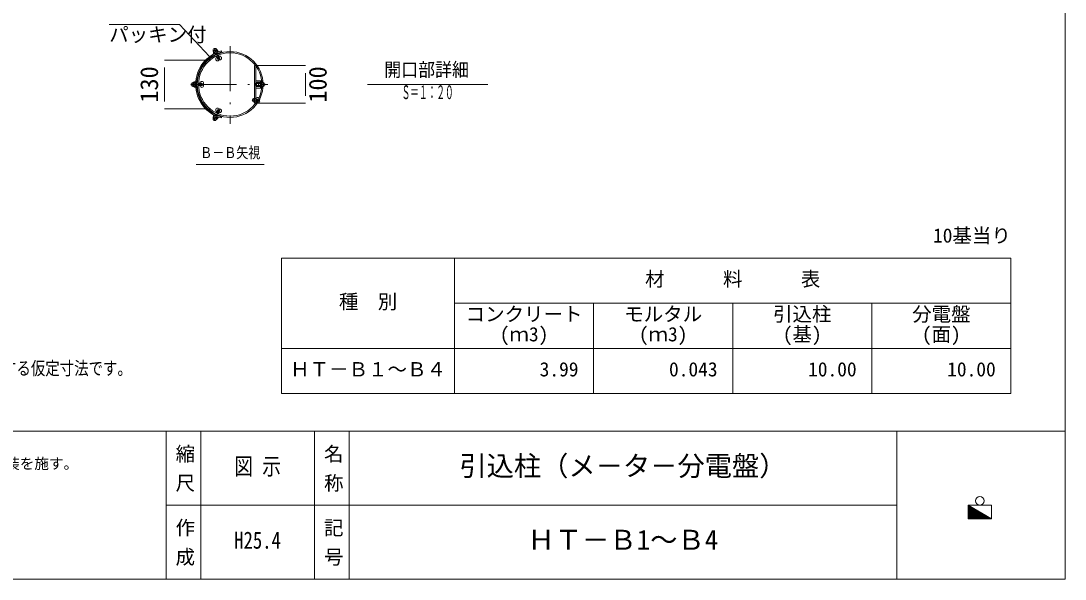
# Model space of a CAD drawing. Units: millimetres on the paper, scale 1:50, with parts at other scales. Extents: x -5930 to 1479, y 12 to 14760.
# Drawn here: x 146 to 284.9, y 11.9 to 86.2 of the extents above; entities that cross this region are included whole.
import ezdxf
from ezdxf.enums import TextEntityAlignment as Align

# ---------------------------------------------------------------- set-up
doc = ezdxf.new("R2010")
doc.units = ezdxf.units.MM
doc.header["$PDMODE"] = 32
doc.header["$PDSIZE"] = 0.5
doc.linetypes.add('DASHED_DOTTED', pattern=[9.25, 6, -1.5, 0.25, -1.5])
for name, color, linetype, lineweight in [('0_2', 7, 'Continuous', 13), ('_0-0_', 7, 'Continuous', 13), ('LEVEL001', 1, 'Continuous', 13), ('寸法', 1, 'Continuous', 13), ('本体', 7, 'Continuous', 13)]:
    doc.layers.add(name, color=color, linetype=linetype, lineweight=lineweight)
doc.styles.add('@ＭＳ ゴシック', font='')
doc.styles.add('ＭＳ ゴシック', font='')
doc.styles.get('@ＭＳ ゴシック').set_extended_font_data('@MS Gothic')
doc.styles.get('ＭＳ ゴシック').set_extended_font_data('MS Gothic')

msp = doc.modelspace()

# ---------------------------------------------------------------- linework, layer by layer
at = {"layer": '0_2'}
for p, q in [((180.658, 54.63), (180.658, 36.63)), ((180.658, 54.63), (277.658, 54.63)), ((203.658, 54.63), (203.658, 36.63)), ((277.658, 54.63), (277.658, 36.63)), ((203.658, 48.63), (277.658, 48.63)), ((222.158, 48.63), (222.158, 36.63)), ((240.658, 48.63), (240.658, 36.63)), ((259.158, 48.63), (259.158, 36.63)), ((180.658, 42.63), (277.658, 42.63)), ((180.658, 36.63), (277.658, 36.63)), ((262.487, 21.779), (165.292, 21.779))]:
    msp.add_line(p, q, dxfattribs=at)
at = {"layer": '_0-0_', "color": 6}
for p, q in [((284.871, 11.95), (284.871, 193.131)), ((11.059, 31.608), (284.871, 31.608)), ((11.059, 11.95), (284.871, 11.95))]:
    msp.add_line(p, q, dxfattribs=at)
at = {"layer": '_0-0_'}
for p, q in [((165.292, 31.608), (165.292, 11.95)), ((169.889, 31.608), (169.889, 11.95)), ((185.036, 31.608), (185.036, 11.961)), ((189.632, 31.608), (189.632, 11.95)), ((262.487, 31.608), (262.487, 11.95))]:
    msp.add_line(p, q, dxfattribs=at)
at = {"layer": 'LEVEL001'}
for p, q in [((167.056, 85.687), (157.72, 85.687)), ((171.056, 81.444), (167.056, 85.687))]:
    msp.add_line(p, q, dxfattribs=at)
at = {"layer": 'LEVEL001', "linetype": 'DASHED_DOTTED'}
for p, q in [((171.715, 82.449), (172.378, 80.959)), ((173.815, 82.843), (173.815, 72.508)), ((168.652, 77.732), (178.842, 77.732)), ((177.583, 75.632), (176.736, 75.632)), ((171.715, 73.015), (172.378, 74.505))]:
    msp.add_line(p, q, dxfattribs=at)
at = {"layer": 'LEVEL001', "color": 3}
for p, q in [((192.065, 77.732), (208.065, 77.732)), ((169.305, 67.079), (178.325, 67.079))]:
    msp.add_line(p, q, dxfattribs=at)
at = {"layer": '寸法'}
for p, q in [((171.135, 80.982), (165.065, 80.982)), ((165.065, 75.482), (165.065, 79.982)), ((177.206, 80.232), (183.815, 80.232)), ((183.815, 76.232), (183.815, 79.232)), ((177.206, 75.232), (183.815, 75.232)), ((171.135, 74.482), (165.065, 74.482))]:
    msp.add_line(p, q, dxfattribs=at)
at = {"layer": '本体'}
for p, q in [((171.587, 82.192), (171.542, 82.129)), ((171.542, 82.129), (171.607, 81.982)), ((172.186, 82.239), (171.556, 81.959)), ((171.556, 81.959), (171.629, 81.794)), ((171.992, 82.372), (171.587, 82.192)), ((171.607, 81.982), (172.135, 82.216)), ((171.629, 81.794), (172.259, 82.075)), ((171.673, 82.188), (171.739, 82.04)), ((171.937, 82.305), (172.003, 82.158)), ((172.069, 82.364), (171.992, 82.372)), ((172.054, 81.982), (172.054, 81.983)), ((172.135, 82.216), (172.069, 82.364)), ((172.081, 81.996), (172.082, 81.993)), ((172.259, 82.075), (172.186, 82.239)), ((172.654, 82.183), (172.711, 81.966)), ((170.968, 81.185), (171.135, 80.982)), ((171.808, 81.871), (171.807, 81.874)), ((171.835, 81.884), (171.835, 81.886)), ((172.128, 81.152), (171.966, 81.517)), ((172.168, 81.137), (171.993, 81.53)), ((172.403, 81.274), (172.128, 81.152)), ((172.168, 81.137), (172.128, 81.152)), ((172.387, 81.234), (172.168, 81.137)), ((172.387, 81.234), (172.212, 81.628)), ((172.24, 81.639), (172.403, 81.274)), ((172.403, 81.274), (172.387, 81.234)), ((177.206, 80.232), (177.046, 80.232)), ((177.046, 80.232), (177.046, 75.232)), ((177.206, 78.207), (177.206, 80.232)), ((168.874, 78.021), (168.835, 77.954)), ((168.835, 77.954), (168.835, 77.511)), ((169.035, 78.021), (168.874, 78.021)), ((168.874, 77.877), (169.035, 77.877)), ((169.215, 78.077), (169.035, 78.077)), ((169.035, 78.077), (169.035, 77.387)), ((169.035, 77.444), (169.035, 78.021)), ((169.215, 77.387), (169.215, 78.077)), ((169.215, 77.882), (169.218, 77.882)), ((169.217, 77.852), (169.215, 77.852)), ((170.035, 77.852), (169.604, 77.852)), ((169.605, 77.882), (170.005, 77.882)), ((170.005, 77.882), (170.005, 77.582)), ((170.005, 77.882), (170.035, 77.852)), ((170.035, 77.852), (170.035, 77.612)), ((177.215, 77.882), (177.19, 77.857)), ((177.19, 77.857), (177.336, 77.857)), ((177.19, 77.857), (177.19, 77.607)), ((177.206, 77.257), (177.206, 78.207)), ((177.996, 78.207), (177.206, 78.207)), ((177.336, 77.882), (177.215, 77.882)), ((177.215, 77.882), (177.215, 77.582)), ((177.336, 77.954), (177.374, 78.021)), ((177.336, 77.511), (177.336, 77.954)), ((177.374, 78.021), (177.586, 78.021)), ((177.374, 77.877), (177.586, 77.877)), ((177.586, 78.021), (177.586, 77.444)), ((177.586, 77.954), (177.624, 78.021)), ((177.586, 77.511), (177.586, 77.954)), ((177.624, 78.021), (177.836, 78.021)), ((177.624, 77.877), (177.836, 77.877)), ((177.836, 78.207), (177.836, 77.257)), ((177.836, 78.021), (177.836, 77.444)), ((177.996, 78.207), (177.996, 77.257)), ((178.025, 77.882), (177.996, 77.882)), ((177.996, 77.857), (178.026, 77.857)), ((178.19, 78.032), (178.181, 78.023)), ((178.19, 77.432), (178.19, 78.032)), ((178.19, 78.032), (178.21, 78.032)), ((178.21, 78.032), (178.21, 77.432)), ((168.835, 77.511), (168.874, 77.444)), ((168.874, 77.588), (169.035, 77.588)), ((168.874, 77.444), (169.035, 77.444)), ((169.035, 77.387), (169.215, 77.387)), ((169.217, 77.612), (169.215, 77.612)), ((169.218, 77.582), (169.215, 77.582)), ((170.035, 77.612), (169.604, 77.612)), ((170.005, 77.582), (169.605, 77.582)), ((170.035, 77.612), (170.005, 77.582)), ((177.19, 77.607), (177.336, 77.607)), ((177.19, 77.607), (177.215, 77.582)), ((177.206, 75.232), (177.206, 77.257)), ((177.996, 77.257), (177.206, 77.257)), ((177.215, 77.582), (177.336, 77.582)), ((177.374, 77.444), (177.336, 77.511)), ((177.374, 77.588), (177.586, 77.588)), ((177.586, 77.444), (177.374, 77.444)), ((177.624, 77.444), (177.586, 77.511)), ((177.624, 77.588), (177.836, 77.588)), ((177.836, 77.444), (177.624, 77.444)), ((177.996, 77.607), (178.026, 77.607)), ((177.996, 77.582), (178.025, 77.582)), ((178.181, 77.442), (178.19, 77.432)), ((178.21, 77.432), (178.19, 77.432)), ((176.996, 75.857), (176.958, 75.854)), ((176.996, 75.407), (176.958, 75.411)), ((177.046, 75.882), (176.996, 75.882)), ((176.996, 75.882), (176.996, 75.382)), ((176.996, 75.407), (176.996, 75.857)), ((176.996, 75.382), (177.046, 75.382)), ((177.046, 75.382), (177.046, 75.882)), ((177.046, 75.232), (177.206, 75.232)), ((177.471, 75.757), (177.206, 75.757)), ((177.496, 75.732), (177.206, 75.732)), ((177.496, 75.532), (177.206, 75.532)), ((177.206, 75.507), (177.471, 75.507)), ((177.471, 75.507), (177.471, 75.757)), ((177.496, 75.732), (177.471, 75.757)), ((177.471, 75.507), (177.496, 75.532)), ((177.496, 75.532), (177.496, 75.732)), ((170.968, 74.28), (171.135, 74.482)), ((171.556, 73.506), (171.629, 73.67)), ((171.629, 73.67), (172.259, 73.39)), ((172.128, 74.313), (171.966, 73.947)), ((172.168, 74.328), (171.993, 73.934)), ((172.168, 74.328), (172.128, 74.313)), ((172.403, 74.191), (172.128, 74.313)), ((172.387, 74.23), (172.168, 74.328)), ((172.387, 74.23), (172.212, 73.837)), ((172.24, 73.825), (172.403, 74.191)), ((172.403, 74.191), (172.387, 74.23)), ((171.542, 73.336), (171.607, 73.483)), ((171.587, 73.273), (171.542, 73.336)), ((172.186, 73.225), (171.556, 73.506)), ((171.992, 73.093), (171.587, 73.273)), ((171.607, 73.483), (172.135, 73.248)), ((171.673, 73.277), (171.739, 73.424)), ((171.808, 73.593), (171.807, 73.591)), ((171.835, 73.58), (171.835, 73.579)), ((171.937, 73.159), (172.003, 73.307)), ((172.069, 73.101), (171.992, 73.093)), ((172.054, 73.483), (172.054, 73.481)), ((172.135, 73.248), (172.069, 73.101)), ((172.081, 73.469), (172.082, 73.471)), ((172.259, 73.39), (172.186, 73.225)), ((172.654, 73.281), (172.711, 73.499)), ((271.977, 21.779), (275.091, 19.964)), ((271.977, 19.964), (271.977, 21.779)), ((271.977, 21.779), (275.091, 21.779)), ((271.977, 21.779), (275.091, 19.964)), ((271.977, 19.964), (271.977, 21.779)), ((271.977, 21.778), (271.979, 21.778)), ((271.977, 21.758), (272.013, 21.758)), ((271.977, 21.738), (272.047, 21.738)), ((271.977, 21.718), (272.082, 21.718)), ((271.977, 21.698), (272.116, 21.698)), ((271.977, 21.678), (272.15, 21.678)), ((271.977, 21.658), (272.184, 21.658)), ((271.977, 21.638), (272.219, 21.638)), ((271.977, 21.618), (272.253, 21.618)), ((271.977, 21.598), (272.287, 21.598)), ((271.977, 21.578), (272.322, 21.578)), ((271.977, 21.558), (272.356, 21.558)), ((271.977, 21.538), (272.39, 21.538)), ((271.977, 21.518), (272.425, 21.518)), ((271.977, 21.498), (272.459, 21.498)), ((271.977, 21.478), (272.493, 21.478)), ((271.977, 21.458), (272.528, 21.458)), ((271.977, 21.438), (272.562, 21.438)), ((271.977, 21.418), (272.596, 21.418)), ((271.977, 21.398), (272.631, 21.398)), ((271.977, 21.378), (272.665, 21.378)), ((271.977, 21.358), (272.699, 21.358)), ((271.977, 21.338), (272.734, 21.338)), ((271.977, 21.318), (272.768, 21.318)), ((271.977, 21.298), (272.802, 21.298)), ((271.977, 21.278), (272.836, 21.278)), ((271.977, 21.258), (272.871, 21.258)), ((271.977, 21.238), (272.905, 21.238)), ((271.977, 21.218), (272.939, 21.218)), ((271.977, 21.198), (272.974, 21.198)), ((271.977, 21.178), (273.008, 21.178)), ((271.977, 21.158), (273.042, 21.158)), ((271.977, 21.138), (273.077, 21.138)), ((271.977, 21.118), (273.111, 21.118)), ((271.977, 21.098), (273.145, 21.098)), ((271.977, 21.078), (273.18, 21.078)), ((271.977, 21.058), (273.214, 21.058)), ((271.977, 21.038), (273.248, 21.038)), ((271.977, 21.018), (273.283, 21.018)), ((271.977, 20.998), (273.317, 20.998)), ((271.977, 20.978), (273.351, 20.978)), ((271.977, 20.958), (273.386, 20.958)), ((271.977, 20.938), (273.42, 20.938)), ((271.977, 20.918), (273.454, 20.918)), ((271.977, 20.898), (273.488, 20.898)), ((271.977, 20.878), (273.523, 20.878)), ((271.977, 20.858), (273.557, 20.858)), ((271.977, 20.838), (273.591, 20.838)), ((275.091, 21.779), (275.091, 19.964)), ((271.977, 20.818), (273.626, 20.818)), ((271.977, 20.798), (273.66, 20.798)), ((271.977, 20.778), (273.694, 20.778)), ((271.977, 20.758), (273.729, 20.758)), ((271.977, 20.738), (273.763, 20.738)), ((271.977, 20.718), (273.797, 20.718)), ((271.977, 20.698), (273.832, 20.698)), ((271.977, 20.678), (273.866, 20.678)), ((271.977, 20.658), (273.9, 20.658)), ((271.977, 20.638), (273.935, 20.638)), ((271.977, 20.618), (273.969, 20.618)), ((271.977, 20.598), (274.003, 20.598)), ((271.977, 20.578), (274.038, 20.578)), ((271.977, 20.558), (274.072, 20.558)), ((271.977, 20.538), (274.106, 20.538)), ((271.977, 20.518), (274.14, 20.518)), ((271.977, 20.498), (274.175, 20.498)), ((271.977, 20.478), (274.209, 20.478)), ((271.977, 20.458), (274.243, 20.458)), ((271.977, 20.438), (274.278, 20.438)), ((271.977, 20.418), (274.312, 20.418)), ((271.977, 20.398), (274.346, 20.398)), ((271.977, 20.378), (274.381, 20.378)), ((271.977, 20.358), (274.415, 20.358)), ((271.977, 20.338), (274.449, 20.338)), ((271.977, 20.318), (274.484, 20.318)), ((271.977, 20.298), (274.518, 20.298)), ((271.977, 20.278), (274.552, 20.278)), ((271.977, 20.258), (274.587, 20.258)), ((271.977, 20.238), (274.621, 20.238)), ((271.977, 20.218), (274.655, 20.218)), ((271.977, 20.198), (274.69, 20.198)), ((271.977, 20.178), (274.724, 20.178)), ((271.977, 20.158), (274.758, 20.158)), ((271.977, 20.138), (274.792, 20.138)), ((271.977, 20.118), (274.827, 20.118)), ((271.977, 20.098), (274.861, 20.098)), ((271.977, 20.078), (274.895, 20.078)), ((271.977, 20.058), (274.93, 20.058)), ((271.977, 20.038), (274.964, 20.038)), ((271.977, 20.018), (274.998, 20.018)), ((271.977, 19.998), (275.033, 19.998)), ((271.977, 19.978), (275.067, 19.978)), ((275.091, 19.964), (271.977, 19.964)), ((275.091, 19.964), (271.977, 19.964))]:
    msp.add_line(p, q, dxfattribs=at)
for centre, radius in [((173.815, 77.732), 4.375), ((173.815, 77.732), 4.213), ((273.534, 22.365), 0.586)]:
    msp.add_circle(centre, radius, dxfattribs=at)
for centre, radius, start, end in [((173.815, 77.732), 4.6, 104.61641, 255.38359), ((173.815, 77.732), 4.475, 104.61641, 255.38359), ((171.622, 81.995), 0.2, 74.92361, 99.92287), ((171.907, 82.018), 0.289, 84.00062, 144.00123), ((172.115, 82.215), 0.2, 128.0625, 153.06186), ((169.029, 78.002), 0.2, 194.0625, 219.06186), ((169.124, 77.732), 0.289, 150.00062, 210.00123), ((177.529, 78.002), 0.2, 194.07713, 219.07639), ((177.624, 77.732), 0.289, 149.99877, 209.99938), ((177.779, 78.002), 0.2, 194.07713, 219.07639), ((177.874, 77.732), 0.289, 149.99877, 209.99938), ((177.602, 77.732), 0.678, 333.73196, 26.26804), ((169.029, 77.462), 0.2, 140.92361, 165.92287), ((177.529, 77.462), 0.2, 140.93814, 165.9375), ((177.779, 77.462), 0.2, 140.93814, 165.9375), ((177.331, 75.632), 0.5, 164.98643, 195.01357), ((176.968, 75.729), 0.125, 95, 164.98643), ((176.968, 75.535), 0.125, 195.01357, 265), ((171.622, 73.47), 0.2, 260.07713, 285.07639), ((171.907, 73.446), 0.289, 215.99877, 275.99938), ((172.115, 73.25), 0.2, 206.93814, 231.9375)]:
    msp.add_arc(centre, radius, start, end, dxfattribs=at)
for p in [(171.79, 82.282), (171.871, 82.099), (172.141, 81.124), (172.415, 81.246), (168.835, 77.732), (169.035, 77.732), (170.035, 77.882), (170.035, 77.582), (177.586, 77.732), (178.19, 77.732), (176.996, 75.632), (177.046, 75.632), (177.496, 75.757), (177.496, 75.507), (171.871, 73.365), (172.141, 74.34), (172.415, 74.218), (171.79, 73.183)]:
    msp.add_point(p, dxfattribs=at)

# ---------------------------------------------------------------- texts
at = {"layer": '_0-0_', "style": 'ＭＳ ゴシック'}
for s, height, p in [('10基当り', 1.899, (267.298, 56.129)), ('材\u3000\u3000\u3000料\u3000\u3000\u3000表', 1.899, (229.003, 50.335)), ('種\u3000別', 1.899, (188.273, 47.335)), ('コンクリート', 1.899, (205.138, 45.675)), ('モルタル', 1.899, (226.228, 45.675)), ('引込柱', 1.899, (246.023, 45.675)), ('分電盤', 1.899, (264.523, 45.675)), ('(ｍ3)', 1.899, (209.671, 42.995)), ('(ｍ3)', 1.899, (228.171, 42.995)), ('(基)', 1.899, (247.318, 42.995)), ('(面)', 1.899, (265.818, 42.995)), ('ＨＴ－Ｂ１～Ｂ４', 1.899, (181.798, 38.335)), ('3.99', 1.899, (214.978, 38.335)), ('0.043', 1.899, (232.183, 38.335)), ('10.00', 1.899, (250.683, 38.335)), ('10.00', 1.899, (269.183, 38.335)), ('引込柱（メ－タ－分電盤）', 2.658, (204.304, 24.88)), ('ＨＴ－Ｂ1～Ｂ4', 2.658, (213.369, 15.051))]:
    msp.add_text(s, height=height, dxfattribs=at).set_placement(p, align=Align.BOTTOM_LEFT)
at = {"layer": '_0-0_', "style": '@ＭＳ ゴシック'}
for s, p in [(' 縮 尺 ', (166.295, 31.226)), ('名 称', (186.039, 29.931)), ('作 成', (166.295, 20.102)), ('記 号', (186.039, 20.102))]:
    msp.add_text(s, height=1.899, rotation=270, dxfattribs=at).set_placement(p, align=Align.BOTTOM_LEFT)
at = {"layer": '_0-0_', "style": 'ＭＳ ゴシック', "width": 0.8}
for s, p in [('図 示', (174.354, 25.139)), ('H25.4', (174.354, 15.31))]:
    msp.add_text(s, height=2.279, dxfattribs=at).set_placement(p, align=Align.BOTTOM_LEFT)
at = {"layer": 'LEVEL001', "color": 3, "style": 'ＭＳ ゴシック'}
msp.add_text('パッキン付', height=1.899, dxfattribs=at).set_placement((157.72, 82.851), align=Align.BOTTOM_LEFT)
for s, height, width, p in [('開口部詳細', 1.833, 0.9, (194.315, 78.232)), ('Ｓ＝１：２０', 1.833, 0.45, (196.615, 75.232)), ('Ｂ－Ｂ矢視', 1.466, 0.8, (169.825, 67.496))]:
    msp.add_text(s, height=height, dxfattribs=dict(at, width=width)).set_placement(p, align=Align.BOTTOM_LEFT)
at = {"layer": '寸法', "color": 3, "style": 'ＭＳ ゴシック'}
for s, p in [('130', (164.934, 75.304)), ('100', (187.36, 75.304))]:
    msp.add_text(s, height=2.374, rotation=90, dxfattribs=at).set_placement(p, align=Align.BOTTOM_LEFT)
at = {"layer": '寸法', "color": 3, "style": 'ＭＳ ゴシック', "width": 0.8}
msp.add_text('＊印寸法は分電盤（別途）に関する仮定寸法です。', height=1.76, dxfattribs=at).set_placement((116.574, 38.579), align=Align.BOTTOM_LEFT)
at = {"layer": '本体', "style": 'ＭＳ ゴシック'}
msp.add_text('○表面処理はヘアライン研磨後、\u3000アクリル樹脂クリア塗装を施す。', height=1.424, dxfattribs=at).set_placement((93.382, 26.176), align=Align.BOTTOM_LEFT)

doc.saveas('drawing.dxf')
